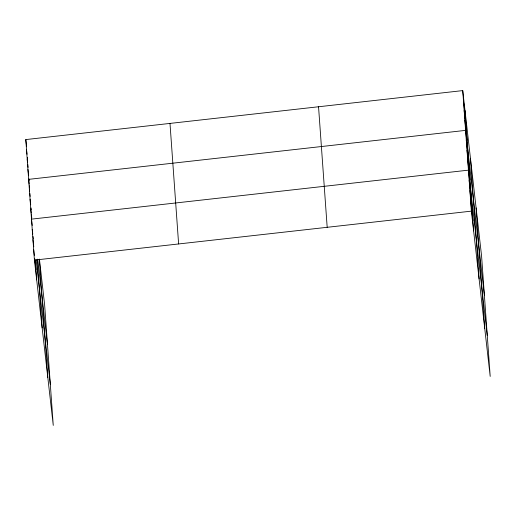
<?xml version="1.0" encoding="UTF-8"?>
<svg xmlns="http://www.w3.org/2000/svg" width="516" height="516" viewBox="0 0 516 516"><rect width="100%" height="100%" fill="white"/><g stroke="black" fill="none" stroke-linecap="round" stroke-linejoin="round"><path stroke-width="0.77" d="M39.435 259.251L44.634 304.859L53.264 425.397L34.43 260.116L25.8 139.578L462.736 90.603L481.57 255.884L490.2 376.422L471.366 211.141L462.736 90.603M34.43 260.116L471.366 211.141M463.445 100.543L465.703 120.325M464.161 110.489L466.412 130.271M464.871 120.434L467.128 140.217M484.414 295.662L465.587 130.38L28.651 179.355L29.193 184.102M466.296 140.32L468.554 160.102M467.012 150.266L469.263 170.048M467.722 160.212L469.973 179.994M487.265 335.439L468.431 170.157L31.495 219.132L32.218 225.466M469.167 180.4L471.424 200.182M469.902 190.649L472.153 210.425M470.637 200.892L472.888 220.674M25.8 139.578L26.613 146.705M26.51 149.524L27.051 154.271M27.413 157.438L27.593 159.018M27.225 159.47L27.587 162.637M27.767 164.217L28.128 167.384M27.935 169.416L28.657 175.743M29.019 178.91L29.199 180.49M29.367 185.689L29.638 188.063M37.739 259.122L47.478 344.636M29.36 189.301L29.631 191.675M29.812 193.261L30.173 196.422M30.076 199.247L30.702 204.787M31.063 207.948L31.244 209.535M30.786 209.193L31.237 213.147M31.418 214.727L31.779 217.894M36.12 259.722L50.329 384.414M32.231 229.381L32.772 234.129M33.043 236.502L33.314 238.876M32.966 239.624L33.779 246.745M33.701 249.873L34.327 255.414M34.688 258.574L35.952 269.655M476.094 207.871L484.73 328.402M470.463 158.399L479.093 278.937M464.987 110.385L473.623 230.916M318.546 106.767L327.183 227.298M169.99 123.421L178.62 243.952M39.326 259.142L47.794 377.383M37.249 259.393L42.157 327.912M35.275 260.193L36.688 279.898"/></g></svg>
